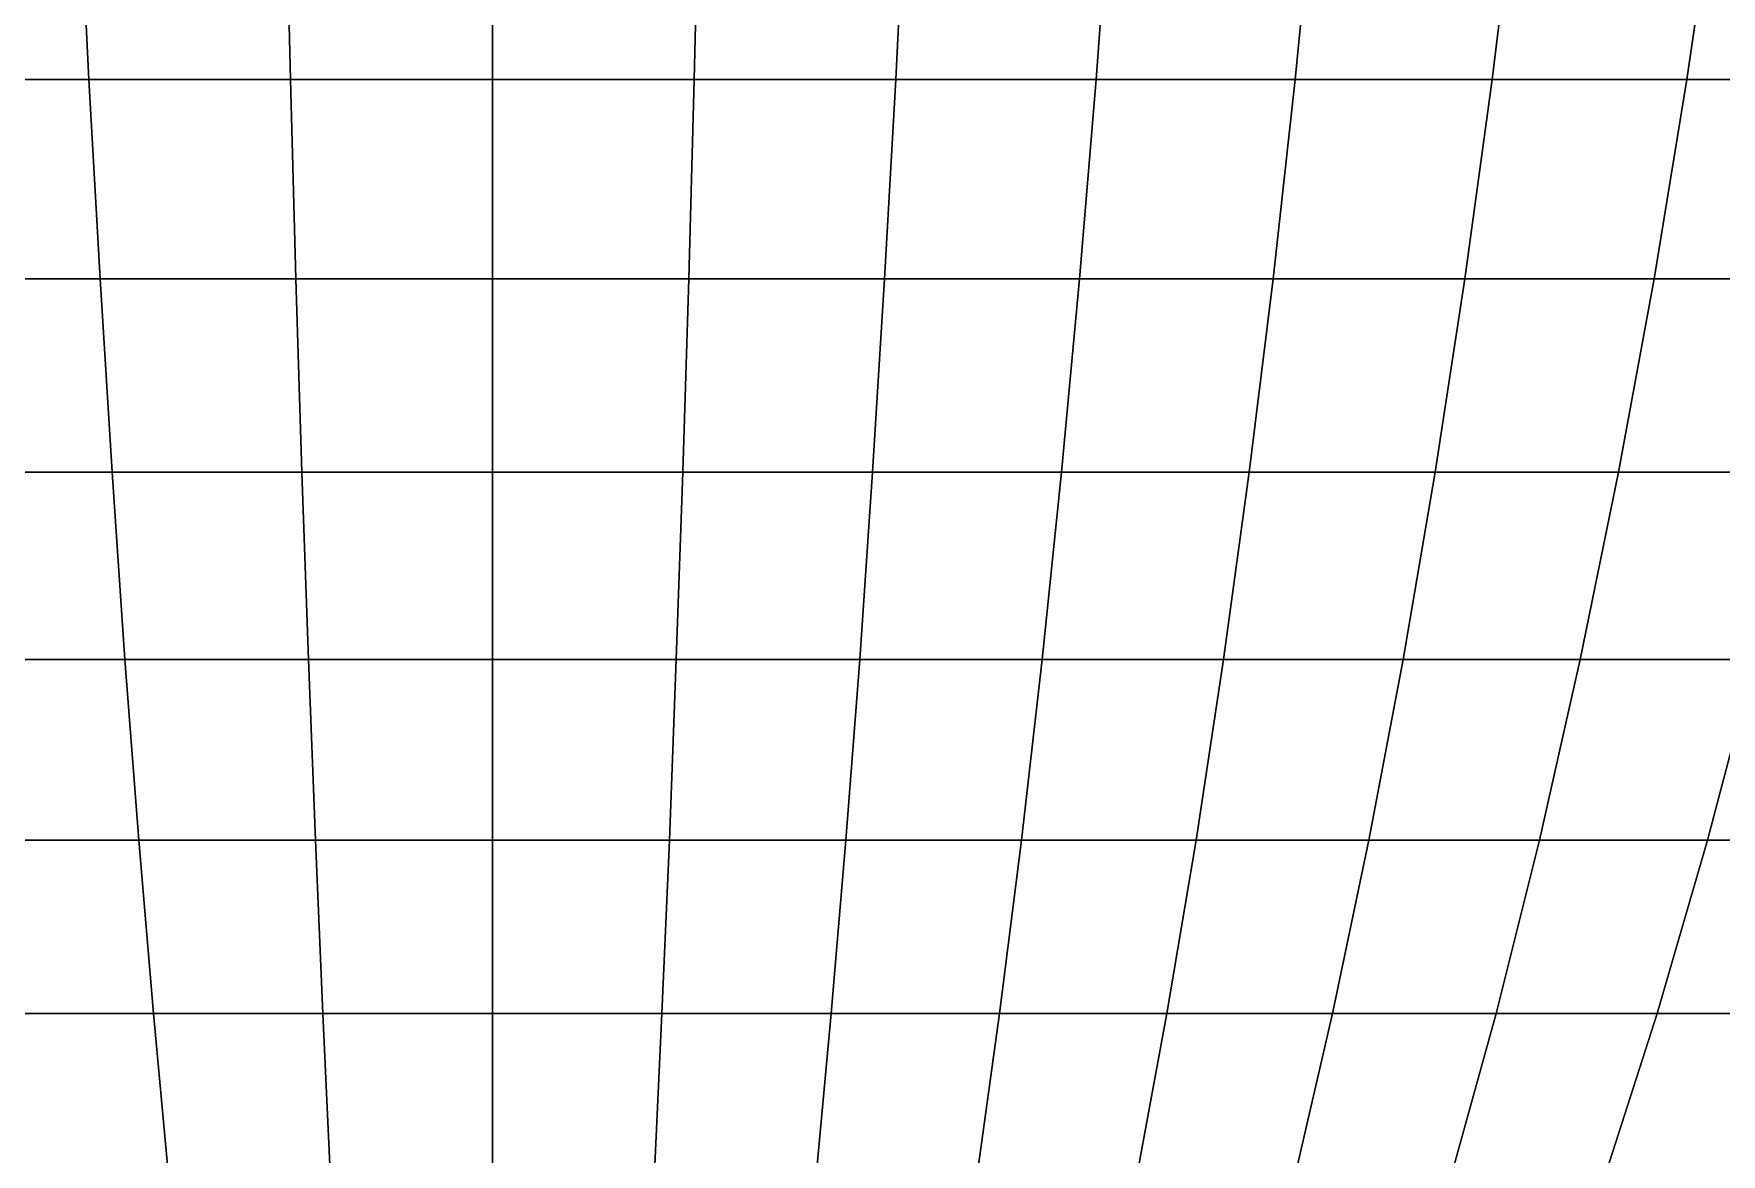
# Model space of a CAD drawing. Extents: x -610 to 610, y -610 to 610.
# Drawn here: x -59.9 to 160.5, y -427.8 to -281.4 of the extents above; entities that cross this region are included whole.
import ezdxf

# ---------------------------------------------------------------- set-up
doc = ezdxf.new("R2010")
doc.units = 0

msp = doc.modelspace()

# ---------------------------------------------------------------- linework, layer by layer
for points in [[(-78.885117, -287.363464, -531.800293), (-80.859039, -260.637573, -545.107361), (-54.014488, -260.637573, -548.418335), (-52.695896, -287.363464, -535.030396)], [(-52.695896, -287.363464, 535.030396), (-54.014488, -260.637573, 548.418335), (-80.859039, -260.637573, 545.107361), (-78.885117, -287.363464, 531.800293)], [(-52.695896, -287.363464, -535.030396), (-54.014488, -260.637573, -548.418335), (-27.039814, -260.637573, -550.408081), (-26.379725, -287.363464, -536.971619)], [(-26.379725, -287.363464, 536.971619), (-27.039814, -260.637573, 550.408081), (-54.014488, -260.637573, 548.418335), (-52.695896, -287.363464, 535.030396)], [(-26.379725, -287.363464, -536.971619), (-27.039814, -260.637573, -550.408081), (0, -260.637573, -551.071899), (0, -287.363464, -537.619202)], [(0, -287.363464, 537.619202), (0, -260.637573, 551.071899), (-27.039814, -260.637573, 550.408081), (-26.379725, -287.363464, 536.971619)], [(26.379725, -287.363464, -536.971619), (0, -287.363464, -537.619202), (0, -260.637573, -551.071899), (27.039814, -260.637573, -550.408081)], [(0, -287.363464, 537.619202), (26.379725, -287.363464, 536.971619), (27.039814, -260.637573, 550.408081), (0, -260.637573, 551.071899)], [(52.695896, -287.363464, -535.030396), (26.379725, -287.363464, -536.971619), (27.039814, -260.637573, -550.408081), (54.014488, -260.637573, -548.418335)], [(26.379725, -287.363464, 536.971619), (52.695896, -287.363464, 535.030396), (54.014488, -260.637573, 548.418335), (27.039814, -260.637573, 550.408081)], [(78.885117, -287.363464, -531.800293), (52.695896, -287.363464, -535.030396), (54.014488, -260.637573, -548.418335), (80.859039, -260.637573, -545.107361)], [(52.695896, -287.363464, 535.030396), (78.885117, -287.363464, 531.800293), (80.859039, -260.637573, 545.107361), (54.014488, -260.637573, 548.418335)], [(104.884308, -287.363464, -527.289001), (78.885117, -287.363464, -531.800293), (80.859039, -260.637573, -545.107361), (107.508789, -260.637573, -540.483154)], [(78.885117, -287.363464, 531.800293), (104.884308, -287.363464, 527.289001), (107.508789, -260.637573, 540.483154), (80.859039, -260.637573, 545.107361)], [(130.630814, -287.363464, -521.507385), (104.884308, -287.363464, -527.289001), (107.508789, -260.637573, -540.483154), (133.899536, -260.637573, -534.556946)], [(104.884308, -287.363464, 527.289001), (130.630814, -287.363464, 521.507385), (133.899536, -260.637573, 534.556946), (107.508789, -260.637573, 540.483154)], [(156.062622, -287.363464, -514.469482), (130.630814, -287.363464, -521.507385), (133.899536, -260.637573, -534.556946), (159.967728, -260.637573, -527.342896)], [(130.630814, -287.363464, 521.507385), (156.062622, -287.363464, 514.469482), (159.967728, -260.637573, 527.342896), (133.899536, -260.637573, 534.556946)], [(181.118454, -287.363464, -506.192169), (156.062622, -287.363464, -514.469482), (159.967728, -260.637573, -527.342896), (185.650513, -260.637573, -518.858459)], [(156.062622, -287.363464, 514.469482), (181.118454, -287.363464, 506.192169), (185.650513, -260.637573, 518.858459), (159.967728, -260.637573, 527.342896)], [(-76.721161, -313.397034, -517.212097), (-78.885117, -287.363464, -531.800293), (-52.695896, -287.363464, -535.030396), (-51.250355, -313.397034, -520.353577)], [(-51.250355, -313.397034, 520.353577), (-52.695896, -287.363464, 535.030396), (-78.885117, -287.363464, 531.800293), (-76.721161, -313.397034, 517.212097)], [(-51.250355, -313.397034, -520.353577), (-52.695896, -287.363464, -535.030396), (-26.379725, -287.363464, -536.971619), (-25.65608, -313.397034, -522.241516)], [(-25.65608, -313.397034, 522.241516), (-26.379725, -287.363464, 536.971619), (-52.695896, -287.363464, 535.030396), (-51.250355, -313.397034, 520.353577)], [(-25.65608, -313.397034, -522.241516), (-26.379725, -287.363464, -536.971619), (0, -287.363464, -537.619202), (0, -313.397034, -522.871338)], [(0, -313.397034, 522.871338), (0, -287.363464, 537.619202), (-26.379725, -287.363464, 536.971619), (-25.65608, -313.397034, 522.241516)], [(25.65608, -313.397034, -522.241516), (0, -313.397034, -522.871338), (0, -287.363464, -537.619202), (26.379725, -287.363464, -536.971619)], [(0, -313.397034, 522.871338), (25.65608, -313.397034, 522.241516), (26.379725, -287.363464, 536.971619), (0, -287.363464, 537.619202)], [(51.250355, -313.397034, -520.353577), (25.65608, -313.397034, -522.241516), (26.379725, -287.363464, -536.971619), (52.695896, -287.363464, -535.030396)], [(25.65608, -313.397034, 522.241516), (51.250355, -313.397034, 520.353577), (52.695896, -287.363464, 535.030396), (26.379725, -287.363464, 536.971619)], [(76.721161, -313.397034, -517.212097), (51.250355, -313.397034, -520.353577), (52.695896, -287.363464, -535.030396), (78.885117, -287.363464, -531.800293)], [(51.250355, -313.397034, 520.353577), (76.721161, -313.397034, 517.212097), (78.885117, -287.363464, 531.800293), (52.695896, -287.363464, 535.030396)], [(102.007149, -313.397034, -512.824524), (76.721161, -313.397034, -517.212097), (78.885117, -287.363464, -531.800293), (104.884308, -287.363464, -527.289001)], [(76.721161, -313.397034, 517.212097), (102.007149, -313.397034, 512.824524), (104.884308, -287.363464, 527.289001), (78.885117, -287.363464, 531.800293)], [(127.047379, -313.397034, -507.201569), (102.007149, -313.397034, -512.824524), (104.884308, -287.363464, -527.289001), (130.630814, -287.363464, -521.507385)], [(102.007149, -313.397034, 512.824524), (127.047379, -313.397034, 507.201569), (130.630814, -287.363464, 521.507385), (104.884308, -287.363464, 527.289001)], [(151.78154, -313.397034, -500.356689), (127.047379, -313.397034, -507.201569), (130.630814, -287.363464, -521.507385), (156.062622, -287.363464, -514.469482)], [(127.047379, -313.397034, 507.201569), (151.78154, -313.397034, 500.356689), (156.062622, -287.363464, 514.469482), (130.630814, -287.363464, 521.507385)], [(176.150055, -313.397034, -492.306427), (151.78154, -313.397034, -500.356689), (156.062622, -287.363464, -514.469482), (181.118454, -287.363464, -506.192169)], [(151.78154, -313.397034, 500.356689), (176.150055, -313.397034, 492.306427), (181.118454, -287.363464, 506.192169), (156.062622, -287.363464, 514.469482)], [(-74.372375, -338.675629, -501.377838), (-76.721161, -313.397034, -517.212097), (-51.250355, -313.397034, -520.353577), (-49.681347, -338.675629, -504.423157)], [(-49.681347, -338.675629, 504.423157), (-51.250355, -313.397034, 520.353577), (-76.721161, -313.397034, 517.212097), (-74.372375, -338.675629, 501.377838)], [(-49.681347, -338.675629, -504.423157), (-51.250355, -313.397034, -520.353577), (-25.65608, -313.397034, -522.241516), (-24.870632, -338.675629, -506.253326)], [(-24.870632, -338.675629, 506.253326), (-25.65608, -313.397034, 522.241516), (-51.250355, -313.397034, 520.353577), (-49.681347, -338.675629, 504.423157)], [(-24.870632, -338.675629, -506.253326), (-25.65608, -313.397034, -522.241516), (0, -313.397034, -522.871338), (0, -338.675629, -506.863861)], [(0, -338.675629, 506.863861), (0, -313.397034, 522.871338), (-25.65608, -313.397034, 522.241516), (-24.870632, -338.675629, 506.253326)], [(24.870632, -338.675629, -506.253326), (0, -338.675629, -506.863861), (0, -313.397034, -522.871338), (25.65608, -313.397034, -522.241516)], [(0, -338.675629, 506.863861), (24.870632, -338.675629, 506.253326), (25.65608, -313.397034, 522.241516), (0, -313.397034, 522.871338)], [(49.681347, -338.675629, -504.423157), (24.870632, -338.675629, -506.253326), (25.65608, -313.397034, -522.241516), (51.250355, -313.397034, -520.353577)], [(24.870632, -338.675629, 506.253326), (49.681347, -338.675629, 504.423157), (51.250355, -313.397034, 520.353577), (25.65608, -313.397034, 522.241516)], [(74.372375, -338.675629, -501.377838), (49.681347, -338.675629, -504.423157), (51.250355, -313.397034, -520.353577), (76.721161, -313.397034, -517.212097)], [(49.681347, -338.675629, 504.423157), (74.372375, -338.675629, 501.377838), (76.721161, -313.397034, 517.212097), (51.250355, -313.397034, 520.353577)], [(98.884232, -338.675629, -497.124634), (74.372375, -338.675629, -501.377838), (76.721161, -313.397034, -517.212097), (102.007149, -313.397034, -512.824524)], [(74.372375, -338.675629, 501.377838), (98.884232, -338.675629, 497.124634), (102.007149, -313.397034, 512.824524), (76.721161, -313.397034, 517.212097)], [(123.157875, -338.675629, -491.673798), (98.884232, -338.675629, -497.124634), (102.007149, -313.397034, -512.824524), (127.047379, -313.397034, -507.201569)], [(98.884232, -338.675629, 497.124634), (123.157875, -338.675629, 491.673798), (127.047379, -313.397034, 507.201569), (102.007149, -313.397034, 512.824524)], [(147.134811, -338.675629, -485.038483), (123.157875, -338.675629, -491.673798), (127.047379, -313.397034, -507.201569), (151.78154, -313.397034, -500.356689)], [(123.157875, -338.675629, 491.673798), (147.134811, -338.675629, 485.038483), (151.78154, -313.397034, 500.356689), (127.047379, -313.397034, 507.201569)], [(170.757294, -338.675629, -477.23468), (147.134811, -338.675629, -485.038483), (151.78154, -313.397034, -500.356689), (176.150055, -313.397034, -492.306427)], [(147.134811, -338.675629, 485.038483), (170.757294, -338.675629, 477.23468), (176.150055, -313.397034, 492.306427), (151.78154, -313.397034, 500.356689)], [(-71.844421, -363.138306, -484.335724), (-74.372375, -338.675629, -501.377838), (-49.681347, -338.675629, -504.423157), (-47.992653, -363.138306, -487.277588)], [(-47.992653, -363.138306, 487.277588), (-49.681347, -338.675629, 504.423157), (-74.372375, -338.675629, 501.377838), (-71.844421, -363.138306, 484.335724)], [(-47.992653, -363.138306, -487.277588), (-49.681347, -338.675629, -504.423157), (-24.870632, -338.675629, -506.253326), (-24.025267, -363.138306, -489.045502)], [(-24.025267, -363.138306, 489.045502), (-24.870632, -338.675629, 506.253326), (-49.681347, -338.675629, 504.423157), (-47.992653, -363.138306, 487.277588)], [(-24.025267, -363.138306, -489.045502), (-24.870632, -338.675629, -506.253326), (0, -338.675629, -506.863861), (0, -363.138306, -489.635315)], [(0, -363.138306, 489.635315), (0, -338.675629, 506.863861), (-24.870632, -338.675629, 506.253326), (-24.025267, -363.138306, 489.045502)], [(24.025267, -363.138306, -489.045502), (0, -363.138306, -489.635315), (0, -338.675629, -506.863861), (24.870632, -338.675629, -506.253326)], [(0, -363.138306, 489.635315), (24.025267, -363.138306, 489.045502), (24.870632, -338.675629, 506.253326), (0, -338.675629, 506.863861)], [(47.992653, -363.138306, -487.277588), (24.025267, -363.138306, -489.045502), (24.870632, -338.675629, -506.253326), (49.681347, -338.675629, -504.423157)], [(24.025267, -363.138306, 489.045502), (47.992653, -363.138306, 487.277588), (49.681347, -338.675629, 504.423157), (24.870632, -338.675629, 506.253326)], [(71.844421, -363.138306, -484.335724), (47.992653, -363.138306, -487.277588), (49.681347, -338.675629, -504.423157), (74.372375, -338.675629, -501.377838)], [(47.992653, -363.138306, 487.277588), (71.844421, -363.138306, 484.335724), (74.372375, -338.675629, 501.377838), (49.681347, -338.675629, 504.423157)], [(95.523109, -363.138306, -480.227112), (71.844421, -363.138306, -484.335724), (74.372375, -338.675629, -501.377838), (98.884232, -338.675629, -497.124634)], [(71.844421, -363.138306, 484.335724), (95.523109, -363.138306, 480.227112), (98.884232, -338.675629, 497.124634), (74.372375, -338.675629, 501.377838)], [(118.971672, -363.138306, -474.961548), (95.523109, -363.138306, -480.227112), (98.884232, -338.675629, -497.124634), (123.157875, -338.675629, -491.673798)], [(95.523109, -363.138306, 480.227112), (118.971672, -363.138306, 474.961548), (123.157875, -338.675629, 491.673798), (98.884232, -338.675629, 497.124634)], [(142.133636, -363.138306, -468.551788), (118.971672, -363.138306, -474.961548), (123.157875, -338.675629, -491.673798), (147.134811, -338.675629, -485.038483)], [(118.971672, -363.138306, 474.961548), (142.133636, -363.138306, 468.551788), (147.134811, -338.675629, 485.038483), (123.157875, -338.675629, 491.673798)], [(164.953171, -363.138306, -461.013214), (142.133636, -363.138306, -468.551788), (147.134811, -338.675629, -485.038483), (170.757294, -338.675629, -477.23468)], [(142.133636, -363.138306, 468.551788), (164.953171, -363.138306, 461.013214), (170.757294, -338.675629, 477.23468), (147.134811, -338.675629, 485.038483)], [(-69.143387, -386.726135, -466.126862), (-71.844421, -363.138306, -484.335724), (-47.992653, -363.138306, -487.277588), (-46.188343, -386.726135, -468.958069)], [(-46.188343, -386.726135, 468.958069), (-47.992653, -363.138306, 487.277588), (-71.844421, -363.138306, 484.335724), (-69.143387, -386.726135, 466.126862)], [(-46.188343, -386.726135, -468.958069), (-47.992653, -363.138306, -487.277588), (-24.025267, -363.138306, -489.045502), (-23.122021, -386.726135, -470.659576)], [(-23.122021, -386.726135, 470.659576), (-24.025267, -363.138306, 489.045502), (-47.992653, -363.138306, 487.277588), (-46.188343, -386.726135, 468.958069)], [(-23.122021, -386.726135, -470.659576), (-24.025267, -363.138306, -489.045502), (0, -363.138306, -489.635315), (0, -386.726135, -471.227173)], [(0, -386.726135, 471.227173), (0, -363.138306, 489.635315), (-24.025267, -363.138306, 489.045502), (-23.122021, -386.726135, 470.659576)], [(23.122021, -386.726135, -470.659576), (0, -386.726135, -471.227173), (0, -363.138306, -489.635315), (24.025267, -363.138306, -489.045502)], [(0, -386.726135, 471.227173), (23.122021, -386.726135, 470.659576), (24.025267, -363.138306, 489.045502), (0, -363.138306, 489.635315)], [(46.188343, -386.726135, -468.958069), (23.122021, -386.726135, -470.659576), (24.025267, -363.138306, -489.045502), (47.992653, -363.138306, -487.277588)], [(23.122021, -386.726135, 470.659576), (46.188343, -386.726135, 468.958069), (47.992653, -363.138306, 487.277588), (24.025267, -363.138306, 489.045502)], [(69.143387, -386.726135, -466.126862), (46.188343, -386.726135, -468.958069), (47.992653, -363.138306, -487.277588), (71.844421, -363.138306, -484.335724)], [(46.188343, -386.726135, 468.958069), (69.143387, -386.726135, 466.126862), (71.844421, -363.138306, 484.335724), (47.992653, -363.138306, 487.277588)], [(91.931862, -386.726135, -462.172668), (69.143387, -386.726135, -466.126862), (71.844421, -363.138306, -484.335724), (95.523109, -363.138306, -480.227112)], [(69.143387, -386.726135, 466.126862), (91.931862, -386.726135, 462.172668), (95.523109, -363.138306, 480.227112), (71.844421, -363.138306, 484.335724)], [(114.498863, -386.726135, -457.105103), (91.931862, -386.726135, -462.172668), (95.523109, -363.138306, -480.227112), (118.971672, -363.138306, -474.961548)], [(91.931862, -386.726135, 462.172668), (114.498863, -386.726135, 457.105103), (118.971672, -363.138306, 474.961548), (95.523109, -363.138306, 480.227112)], [(136.790024, -386.726135, -450.936279), (114.498863, -386.726135, -457.105103), (118.971672, -363.138306, -474.961548), (142.133636, -363.138306, -468.551788)], [(114.498863, -386.726135, 457.105103), (136.790024, -386.726135, 450.936279), (142.133636, -363.138306, 468.551788), (118.971672, -363.138306, 474.961548)], [(158.751648, -386.726135, -443.681122), (136.790024, -386.726135, -450.936279), (142.133636, -363.138306, -468.551788), (164.953171, -363.138306, -461.013214)], [(136.790024, -386.726135, 450.936279), (158.751648, -386.726135, 443.681122), (164.953171, -363.138306, 461.013214), (142.133636, -363.138306, 468.551788)], [(180.330841, -386.726135, -435.357147), (158.751648, -386.726135, -443.681122), (164.953171, -363.138306, -461.013214), (187.37532, -363.138306, -452.364044)], [(158.751648, -386.726135, 443.681122), (180.330841, -386.726135, 435.357147), (187.37532, -363.138306, 452.364044), (164.953171, -363.138306, 461.013214)], [(-66.27578, -409.382355, -446.795013), (-69.143387, -386.726135, -466.126862), (-46.188343, -386.726135, -468.958069), (-44.272755, -409.382355, -449.50882)], [(-44.272755, -409.382355, 449.50882), (-46.188343, -386.726135, 468.958069), (-69.143387, -386.726135, 466.126862), (-66.27578, -409.382355, 446.795013)], [(-44.272755, -409.382355, -449.50882), (-46.188343, -386.726135, -468.958069), (-23.122021, -386.726135, -470.659576), (-22.163073, -409.382355, -451.139709)], [(-22.163073, -409.382355, 451.139709), (-23.122021, -386.726135, 470.659576), (-46.188343, -386.726135, 468.958069), (-44.272755, -409.382355, 449.50882)], [(-22.163073, -409.382355, -451.139709), (-23.122021, -386.726135, -470.659576), (0, -386.726135, -471.227173), (0, -409.382355, -451.683807)], [(0, -409.382355, 451.683807), (0, -386.726135, 471.227173), (-23.122021, -386.726135, 470.659576), (-22.163073, -409.382355, 451.139709)], [(22.163073, -409.382355, -451.139709), (0, -409.382355, -451.683807), (0, -386.726135, -471.227173), (23.122021, -386.726135, -470.659576)], [(0, -409.382355, 451.683807), (22.163073, -409.382355, 451.139709), (23.122021, -386.726135, 470.659576), (0, -386.726135, 471.227173)], [(44.272755, -409.382355, -449.50882), (22.163073, -409.382355, -451.139709), (23.122021, -386.726135, -470.659576), (46.188343, -386.726135, -468.958069)], [(22.163073, -409.382355, 451.139709), (44.272755, -409.382355, 449.50882), (46.188343, -386.726135, 468.958069), (23.122021, -386.726135, 470.659576)], [(66.27578, -409.382355, -446.795013), (44.272755, -409.382355, -449.50882), (46.188343, -386.726135, -468.958069), (69.143387, -386.726135, -466.126862)], [(44.272755, -409.382355, 449.50882), (66.27578, -409.382355, 446.795013), (69.143387, -386.726135, 466.126862), (46.188343, -386.726135, 468.958069)], [(88.119141, -409.382355, -443.004822), (66.27578, -409.382355, -446.795013), (69.143387, -386.726135, -466.126862), (91.931862, -386.726135, -462.172668)], [(66.27578, -409.382355, 446.795013), (88.119141, -409.382355, 443.004822), (91.931862, -386.726135, 462.172668), (69.143387, -386.726135, 466.126862)], [(109.750214, -409.382355, -438.14743), (88.119141, -409.382355, -443.004822), (91.931862, -386.726135, -462.172668), (114.498863, -386.726135, -457.105103)], [(88.119141, -409.382355, 443.004822), (109.750214, -409.382355, 438.14743), (114.498863, -386.726135, 457.105103), (91.931862, -386.726135, 462.172668)], [(131.116882, -409.382355, -432.234436), (109.750214, -409.382355, -438.14743), (114.498863, -386.726135, -457.105103), (136.790024, -386.726135, -450.936279)], [(109.750214, -409.382355, 438.14743), (131.116882, -409.382355, 432.234436), (136.790024, -386.726135, 450.936279), (114.498863, -386.726135, 457.105103)], [(152.167694, -409.382355, -425.280212), (131.116882, -409.382355, -432.234436), (136.790024, -386.726135, -450.936279), (158.751648, -386.726135, -443.681122)], [(131.116882, -409.382355, 432.234436), (152.167694, -409.382355, 425.280212), (158.751648, -386.726135, 443.681122), (136.790024, -386.726135, 450.936279)], [(172.851913, -409.382355, -417.301422), (152.167694, -409.382355, -425.280212), (158.751648, -386.726135, -443.681122), (180.330841, -386.726135, -435.357147)], [(152.167694, -409.382355, 425.280212), (172.851913, -409.382355, 417.301422), (180.330841, -386.726135, 435.357147), (158.751648, -386.726135, 443.681122)], [(-63.248505, -431.052277, -426.38681), (-66.27578, -409.382355, -446.795013), (-44.272755, -409.382355, -449.50882), (-42.250515, -431.052277, -428.976654)], [(-42.250515, -431.052277, 428.976654), (-44.272755, -409.382355, 449.50882), (-66.27578, -409.382355, 446.795013), (-63.248505, -431.052277, 426.38681)], [(-42.250515, -431.052277, -428.976654), (-44.272755, -409.382355, -449.50882), (-22.163073, -409.382355, -451.139709), (-21.150732, -431.052277, -430.533051)], [(-21.150732, -431.052277, 430.533051), (-22.163073, -409.382355, 451.139709), (-44.272755, -409.382355, 449.50882), (-42.250515, -431.052277, 428.976654)], [(-21.150732, -431.052277, -430.533051), (-22.163073, -409.382355, -451.139709), (0, -409.382355, -451.683807), (0, -431.052277, -431.052277)], [(0, -431.052277, 431.052277), (0, -409.382355, 451.683807), (-22.163073, -409.382355, 451.139709), (-21.150732, -431.052277, 430.533051)], [(21.150732, -431.052277, -430.533051), (0, -431.052277, -431.052277), (0, -409.382355, -451.683807), (22.163073, -409.382355, -451.139709)], [(0, -431.052277, 431.052277), (21.150732, -431.052277, 430.533051), (22.163073, -409.382355, 451.139709), (0, -409.382355, 451.683807)], [(42.250515, -431.052277, -428.976654), (21.150732, -431.052277, -430.533051), (22.163073, -409.382355, -451.139709), (44.272755, -409.382355, -449.50882)], [(21.150732, -431.052277, 430.533051), (42.250515, -431.052277, 428.976654), (44.272755, -409.382355, 449.50882), (22.163073, -409.382355, 451.139709)], [(63.248505, -431.052277, -426.38681), (42.250515, -431.052277, -428.976654), (44.272755, -409.382355, -449.50882), (66.27578, -409.382355, -446.795013)], [(42.250515, -431.052277, 428.976654), (63.248505, -431.052277, 426.38681), (66.27578, -409.382355, 446.795013), (44.272755, -409.382355, 449.50882)], [(84.094131, -431.052277, -422.769775), (63.248505, -431.052277, -426.38681), (66.27578, -409.382355, -446.795013), (88.119141, -409.382355, -443.004822)], [(63.248505, -431.052277, 426.38681), (84.094131, -431.052277, 422.769775), (88.119141, -409.382355, 443.004822), (66.27578, -409.382355, 446.795013)], [(104.737167, -431.052277, -418.134186), (84.094131, -431.052277, -422.769775), (88.119141, -409.382355, -443.004822), (109.750214, -409.382355, -438.14743)], [(84.094131, -431.052277, 422.769775), (104.737167, -431.052277, 418.134186), (109.750214, -409.382355, 438.14743), (88.119141, -409.382355, 443.004822)], [(125.127876, -431.052277, -412.491333), (104.737167, -431.052277, -418.134186), (109.750214, -409.382355, -438.14743), (131.116882, -409.382355, -432.234436)], [(104.737167, -431.052277, 418.134186), (125.127876, -431.052277, 412.491333), (131.116882, -409.382355, 432.234436), (109.750214, -409.382355, 438.14743)], [(145.217148, -431.052277, -405.854736), (125.127876, -431.052277, -412.491333), (131.116882, -409.382355, -432.234436), (152.167694, -409.382355, -425.280212)], [(125.127876, -431.052277, 412.491333), (145.217148, -431.052277, 405.854736), (152.167694, -409.382355, 425.280212), (131.116882, -409.382355, 432.234436)], [(164.956573, -431.052277, -398.240417), (145.217148, -431.052277, -405.854736), (152.167694, -409.382355, -425.280212), (172.851913, -409.382355, -417.301422)], [(145.217148, -431.052277, 405.854736), (164.956573, -431.052277, 398.240417), (172.851913, -409.382355, 417.301422), (152.167694, -409.382355, 425.280212)]]:
    msp.add_3dface(points)

doc.saveas('drawing.dxf')
